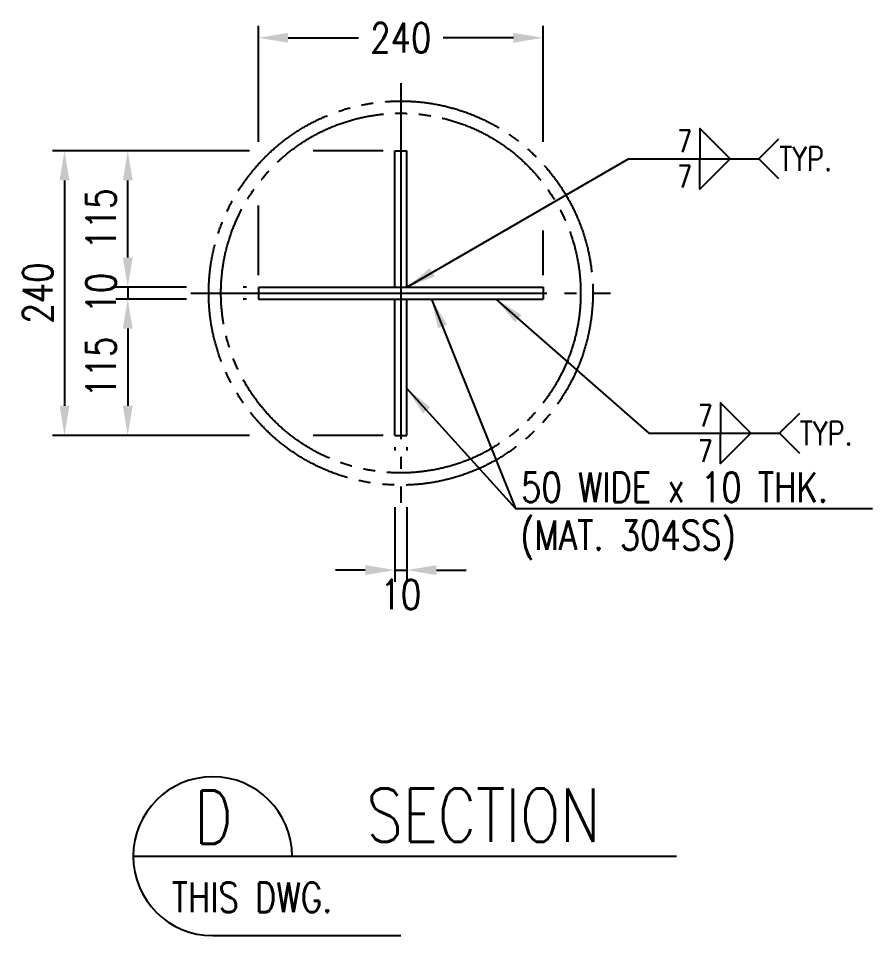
# Model space of a CAD drawing. Header units: millimetres. Extents: x 0 to 91981, y -132907 to 77676.
# Drawn here: x 36949 to 41272, y 16626 to 21268 of the extents above; entities that cross this region are included whole.
import ezdxf
from ezdxf.enums import TextEntityAlignment as Align

# ---------------------------------------------------------------- set-up
doc = ezdxf.new("R2010")
doc.units = ezdxf.units.MM
doc.header["$LTSCALE"] = 60
doc.linetypes.add('JNK-CENTER', pattern=[34, 30, -1.5, 1, -1.5])
doc.linetypes.add('JNK-PHANTOM', pattern=[15, 10, -1, 1, -1, 1, -1])
for name, color, linetype in [('CEN-R', 1, 'JNK-CENTER'), ('CON-C', 4, 'Continuous'), ('CON-G', 3, 'Continuous'), ('CON-W', 7, 'Continuous'), ('CON-Y', 2, 'Continuous'), ('Dim-W', 7, 'Continuous'), ('PHA-W', 7, 'JNK-PHANTOM'), ('TXT-Y', 2, 'Continuous')]:
    doc.layers.add(name, color=color, linetype=linetype)
doc.styles.add('SIMPLEX', font='simplex.shx', dxfattribs={"width": 0.8})
doc.dimstyles.new('DIM60', dxfattribs={"dimscale": 60, "dimtxt": 2.5, "dimasz": 2.5, "dimexe": 1, "dimexo": 1, "dimgap": 1, "dimtad": 1, "dimdsep": 46, "dimtxsty": 'SIMPLEX', "dimcen": 0, "dimclrd": 256, "dimclre": 256, "dimclrt": 2, "dimadec": 1, "dimazin": 2, "dimtfac": 1, "dimtix": 1, "dimtmove": 2, "dimatfit": 2, "dimfxl": 1, "dimarcsym": 1})
doc.dimstyles.new('DIM60x6', dxfattribs={"dimscale": 60, "dimtxt": 2.5, "dimasz": 2.5, "dimexe": 1, "dimexo": 1, "dimgap": 1, "dimtad": 1, "dimdec": 1, "dimlfac": 0.166667, "dimdsep": 46, "dimtxsty": 'SIMPLEX', "dimcen": 0, "dimclrd": 256, "dimclre": 256, "dimclrt": 2, "dimadec": 1, "dimazin": 2, "dimtfac": 1, "dimtdec": 1, "dimtix": 1, "dimtmove": 2, "dimatfit": 2, "dimfxl": 1, "dimarcsym": 1})

# ---------------------------------------------------------------- blocks, each defined once
blk = doc.blocks.new('SECTITLE')
at = {"layer": 'CON-G'}
for p, q in [((-1.7, 0), (44.1, 0)), ((5, -6.7), (20.86, -6.7))]:
    blk.add_line(p, q, dxfattribs=at)
blk.add_arc((5, 0), 6.7, 0, 270, dxfattribs=at)
at = {"layer": 'CON-C', "style": 'SIMPLEX', "width": 0.8}
for tag, p in [('A', (5.06, 1.04)), ('ELEVATION', (27.83, 1.22))]:
    blk.add_attdef(tag, text='', height=4.5, dxfattribs=at).set_placement(p, align=Align.CENTER)
at = {"layer": 'CON-Y', "style": 'SIMPLEX', "width": 0.8}
blk.add_attdef('SCALE', text='', height=2.5, dxfattribs=at).set_placement((44.9, -3.72), align=Align.RIGHT)
blk.add_attdef('H0000-0000', (1.54, -4.72), '', height=2.5, dxfattribs=at)
blk = doc.blocks.new('*D62')
at = {"layer": 'DEFPOINTS', "color": 0, "transparency": 16777216}
for p in [(38164.4, 19907.6), (37502.9, 19847.6), (38164.4, 19847.6)]:
    blk.add_point(p, dxfattribs=at)
at = {"layer": 'Dim-W', "linetype": 'ByBlock', "lineweight": -2, "transparency": 16777216}
for p, q in [((37502.9, 20057.6), (37502.9, 20207.6)), ((37800.7, 19907.6), (37442.9, 19907.6)), ((37502.9, 19907.6), (37502.9, 19847.6)), ((38104.4, 19907.6), (38087.6, 19907.6)), ((37800.7, 19847.6), (37442.9, 19847.6)), ((38104.4, 19847.6), (38087.6, 19847.6)), ((37502.9, 19697.6), (37502.9, 19547.6))]:
    blk.add_line(p, q, dxfattribs=at)
at = {"layer": 'Dim-W', "transparency": 16777216}
for points in [[(37477.9, 20057.6), (37527.9, 20057.6), (37502.9, 19907.6)], [(37477.9, 19697.6), (37527.9, 19697.6), (37502.9, 19847.6)]]:
    blk.add_solid(points, dxfattribs=at)
at = {"layer": 'Dim-W', "color": 2, "transparency": 16777216, "insert": (37367.9, 19877.6), "char_height": 150, "attachment_point": 5, "rotation": 90, "style": 'SIMPLEX'}
blk.add_mtext('10', dxfattribs=at)
blk = doc.blocks.new('*D63')
at = {"layer": 'DEFPOINTS', "color": 0, "transparency": 16777216}
for p in [(37502.9, 20597.6), (38854.4, 20597.6), (38164.4, 19907.6)]:
    blk.add_point(p, dxfattribs=at)
at = {"layer": 'Dim-W', "linetype": 'ByBlock', "lineweight": -2, "transparency": 16777216}
for p, q in [((38119.4, 20597.6), (37442.9, 20597.6)), ((38794.4, 20597.6), (38440.7, 20597.6)), ((37502.9, 20057.6), (37502.9, 20447.6)), ((37800.7, 19907.6), (37615.4, 19907.6)), ((38104.4, 19907.6), (38087.6, 19907.6))]:
    blk.add_line(p, q, dxfattribs=at)
at = {"layer": 'Dim-W', "transparency": 16777216}
for points in [[(37477.9, 20447.6), (37527.9, 20447.6), (37502.9, 20597.6)], [(37477.9, 20057.6), (37527.9, 20057.6), (37502.9, 19907.6)]]:
    blk.add_solid(points, dxfattribs=at)
at = {"layer": 'Dim-W', "color": 2, "transparency": 16777216, "insert": (37367.9, 20252.6), "char_height": 150, "attachment_point": 5, "rotation": 90, "style": 'SIMPLEX'}
blk.add_mtext('115', dxfattribs=at)
blk = doc.blocks.new('*D64')
at = {"layer": 'DEFPOINTS', "color": 0, "transparency": 16777216}
for p in [(38164.4, 19847.6), (37502.9, 19157.6), (38854.4, 19157.6)]:
    blk.add_point(p, dxfattribs=at)
at = {"layer": 'Dim-W', "linetype": 'ByBlock', "lineweight": -2, "transparency": 16777216}
for p, q in [((37800.7, 19847.6), (37615.4, 19847.6)), ((38104.4, 19847.6), (38087.6, 19847.6)), ((37502.9, 19697.6), (37502.9, 19307.6)), ((38119.4, 19157.6), (37442.9, 19157.6)), ((38794.4, 19157.6), (38440.7, 19157.6))]:
    blk.add_line(p, q, dxfattribs=at)
at = {"layer": 'Dim-W', "transparency": 16777216}
for points in [[(37477.9, 19697.6), (37527.9, 19697.6), (37502.9, 19847.6)], [(37477.9, 19307.6), (37527.9, 19307.6), (37502.9, 19157.6)]]:
    blk.add_solid(points, dxfattribs=at)
at = {"layer": 'Dim-W', "color": 2, "transparency": 16777216, "insert": (37367.9, 19502.6), "char_height": 150, "attachment_point": 5, "rotation": 90, "style": 'SIMPLEX'}
blk.add_mtext('115', dxfattribs=at)
blk = doc.blocks.new('*D65')
at = {"layer": 'DEFPOINTS', "color": 0, "transparency": 16777216}
for p in [(38854.4, 20597.6), (37182.9, 19157.6), (38854.4, 19157.6)]:
    blk.add_point(p, dxfattribs=at)
at = {"layer": 'Dim-W', "linetype": 'ByBlock', "lineweight": -2, "transparency": 16777216}
for p, q in [((38119.4, 20597.6), (37122.9, 20597.6)), ((38794.4, 20597.6), (38440.7, 20597.6)), ((37182.9, 20447.6), (37182.9, 19307.6)), ((38119.4, 19157.6), (37122.9, 19157.6)), ((38794.4, 19157.6), (38440.7, 19157.6))]:
    blk.add_line(p, q, dxfattribs=at)
at = {"layer": 'Dim-W', "transparency": 16777216}
for points in [[(37157.9, 20447.6), (37207.9, 20447.6), (37182.9, 20597.6)], [(37157.9, 19307.6), (37207.9, 19307.6), (37182.9, 19157.6)]]:
    blk.add_solid(points, dxfattribs=at)
at = {"layer": 'Dim-W', "color": 2, "transparency": 16777216, "insert": (37047.9, 19877.6), "char_height": 150, "attachment_point": 5, "rotation": 90, "style": 'SIMPLEX'}
blk.add_mtext('240', dxfattribs=at)
blk = doc.blocks.new('*D66')
at = {"layer": 'DEFPOINTS', "color": 0, "transparency": 16777216}
for p in [(39604.4, 21169.3), (38164.4, 19907.6), (39604.4, 19907.6)]:
    blk.add_point(p, dxfattribs=at)
at = {"layer": 'Dim-W', "linetype": 'ByBlock', "lineweight": -2, "transparency": 16777216}
for p, q in [((38164.4, 20642.6), (38164.4, 21229.3)), ((39604.4, 20642.6), (39604.4, 21229.3)), ((38314.4, 21169.3), (38670.1, 21169.3)), ((39454.4, 21169.3), (39098.7, 21169.3)), ((38164.4, 19967.6), (38164.4, 20321.3)), ((39604.4, 19967.6), (39604.4, 20194.5))]:
    blk.add_line(p, q, dxfattribs=at)
at = {"layer": 'Dim-W', "transparency": 16777216}
for points in [[(38314.4, 21194.3), (38314.4, 21144.3), (38164.4, 21169.3)], [(39454.4, 21194.3), (39454.4, 21144.3), (39604.4, 21169.3)]]:
    blk.add_solid(points, dxfattribs=at)
at = {"layer": 'Dim-W', "color": 2, "transparency": 16777216, "insert": (38884.4, 21169.3), "char_height": 150, "attachment_point": 5, "style": 'SIMPLEX'}
blk.add_mtext('240', dxfattribs=at)
blk = doc.blocks.new('weld-sy2')
blk.add_lwpolyline([(2.56, 0), (0, -2.56), (0, 0)])
at = {"style": 'SIMPLEX', "width": 0.8}
blk.add_attdef('4', text='', height=2.2, dxfattribs=at).set_placement((-0.6504, -2.992), align=Align.RIGHT)
blk = doc.blocks.new('tail-r')
blk.add_lwpolyline([(1.68, -1.68), (0, 0), (1.68, 1.68)])
at = {"style": 'SIMPLEX', "width": 0.8}
blk.add_attdef('TYP.', text='', height=2, dxfattribs=at).set_placement((1.72, 0), align=Align.MIDDLE_LEFT)
blk = doc.blocks.new('*D67')
at = {"layer": 'DEFPOINTS', "color": 0, "transparency": 16777216}
for p in [(38854.4, 19157.6), (38914.4, 19157.6), (38914.4, 18475.9)]:
    blk.add_point(p, dxfattribs=at)
at = {"layer": 'Dim-W', "linetype": 'ByBlock', "lineweight": -2, "transparency": 16777216}
for p, q in [((38854.4, 19097.6), (38854.4, 19080.7)), ((38914.4, 19097.6), (38914.4, 19080.7)), ((38854.4, 18793.8), (38854.4, 18415.9)), ((38914.4, 18793.8), (38914.4, 18415.9)), ((38704.4, 18475.9), (38554.4, 18475.9)), ((38854.4, 18475.9), (38914.4, 18475.9)), ((39064.4, 18475.9), (39214.4, 18475.9))]:
    blk.add_line(p, q, dxfattribs=at)
at = {"layer": 'Dim-W', "transparency": 16777216}
for points in [[(38704.4, 18500.9), (38704.4, 18450.9), (38854.4, 18475.9)], [(39064.4, 18500.9), (39064.4, 18450.9), (38914.4, 18475.9)]]:
    blk.add_solid(points, dxfattribs=at)
at = {"layer": 'Dim-W', "color": 2, "transparency": 16777216, "insert": (38884.4, 18352.4), "char_height": 150, "attachment_point": 5, "style": 'SIMPLEX'}
blk.add_mtext('10', dxfattribs=at)

msp = doc.modelspace()

# ---------------------------------------------------------------- linework, layer by layer
at = {"layer": 'CEN-R'}
for p, q in [((38884.40309, 20939.03162), (38884.40309, 18816.07162)), ((37822.92309, 19877.55162), (39945.88309, 19877.55162))]:
    msp.add_line(p, q, dxfattribs=at)
at = {"layer": 'CON-G'}
for p, q in [((38854.40309, 20597.55162), (38914.40309, 20597.55162)), ((38854.40309, 19907.55162), (38854.40309, 20597.55162)), ((38914.40309, 19907.55162), (38914.40309, 20597.55162)), ((38164.40309, 19907.55162), (39604.40309, 19907.55162)), ((38164.40309, 19907.55162), (38164.40309, 19847.55162)), ((39604.40309, 19907.55162), (39604.40309, 19847.55162)), ((38164.40309, 19847.55162), (39604.40309, 19847.55162)), ((38854.40309, 19157.55162), (38854.40309, 19847.55162)), ((38914.40309, 19157.55162), (38914.40309, 19847.55162)), ((38854.40309, 19157.55162), (38914.40309, 19157.55162))]:
    msp.add_line(p, q, dxfattribs=at)
at = {"layer": 'PHA-W'}
for radius in [971.69997, 909.83997]:
    msp.add_circle((38884.40309, 19877.55162), radius, dxfattribs=at)

# ---------------------------------------------------------------- block references
at = {"layer": 'CON-W'}
ref = msp.add_blockref('weld-sy2', (40397.75604, 20556.90158), dxfattribs=dict(at, xscale=-60, yscale=60, zscale=60, rotation=180))
ref.add_attrib('4', '7', dxfattribs={"layer": '0', "height": 110.4, "style": 'SIMPLEX', "width": 0.8}).set_placement((40358.73204, 20591.07758), align=Align.RIGHT)
ref = msp.add_blockref('tail-r', (40695.95093, 20556.90158), dxfattribs=dict(at, xscale=60, yscale=60, zscale=60))
ref.add_attrib('TYP.', 'TYP.', dxfattribs={"layer": 'CON-Y', "height": 120, "style": 'SIMPLEX', "width": 0.8}).set_placement((40799.15093, 20556.90158), align=Align.MIDDLE_LEFT)
ref = msp.add_blockref('weld-sy2', (40397.75604, 20556.90158), dxfattribs=dict(at, xscale=60, yscale=60, zscale=60))
ref.add_attrib('4', '7', dxfattribs={"layer": '0', "height": 110.4, "style": 'SIMPLEX', "width": 0.8}).set_placement((40358.73204, 20412.32558), align=Align.RIGHT)
ref = msp.add_blockref('weld-sy2', (40501.852, 19168.20166), dxfattribs=dict(at, xscale=-60, yscale=60, zscale=60, rotation=180))
ref.add_attrib('4', '7', dxfattribs={"layer": '0', "height": 110.4, "style": 'SIMPLEX', "width": 0.8}).set_placement((40462.828, 19202.37766), align=Align.RIGHT)
ref = msp.add_blockref('tail-r', (40800.04689, 19168.20166), dxfattribs=dict(at, xscale=-60, yscale=60, zscale=60, rotation=180))
ref.add_attrib('TYP.', 'TYP.', dxfattribs={"layer": 'CON-Y', "height": 120, "style": 'SIMPLEX', "width": 0.8}).set_placement((40903.24689, 19168.20166), align=Align.MIDDLE_LEFT)
ref = msp.add_blockref('weld-sy2', (40501.852, 19168.20166), dxfattribs=dict(at, xscale=60, yscale=60, zscale=60))
ref.add_attrib('4', '7', dxfattribs={"layer": '0', "height": 110.4, "style": 'SIMPLEX', "width": 0.8}).set_placement((40462.828, 19023.62566), align=Align.RIGHT)
at = {"layer": 'Dim-W', "xscale": 60, "yscale": 60, "zscale": 60}
msp.add_blockref('SECTITLE', (37632.80309, 17028.25705), dxfattribs=at).add_auto_attribs({'H0000-0000': 'THIS DWG.', 'A': 'D', 'ELEVATION': 'SECTION'})

# ---------------------------------------------------------------- texts
at = {"layer": 'TXT-Y', "style": 'SIMPLEX', "width": 0.8}
for s, p in [('50 WIDE x 10 THK. ', (39492.84973, 18820.26521)), ('(MAT. 304SS)', (39489.05545, 18577.61786))]:
    msp.add_text(s, height=150, dxfattribs=at).set_placement(p)

# ---------------------------------------------------------------- dimensions: what is measured, and where the dimension line sits
at = {"layer": 'Dim-W'}
dim = msp.add_linear_dim(base=(39604.40309, 21169.25159), p1=(38164.40309, 19907.55162), p2=(39604.40309, 19907.55162), dimstyle='DIM60x6', override={"dimtol": 0, "dimlim": 0, "dimtp": 0, "dimtm": 0, "dimtfac": 1, "dimtdec": 1, "dimtolj": 0, "dimtzin": 8}, dxfattribs=at)
dim.commit()
dim.dimension.update_dxf_attribs({"geometry": '*D66', "text_midpoint": (38884.40309, 21169.25159), "dimtype": 160})
for base, p1, p2, picture, middle in [((37182.92309, 19157.55162), (38854.40309, 20597.55162), (38854.40309, 19157.55162), '*D65', (37047.92309, 19877.55162)), ((37502.92309, 20597.55162), (38164.40309, 19907.55162), (38854.40309, 20597.55162), '*D63', (37367.92309, 20252.55162)), ((37502.92309, 19847.55162), (38164.40309, 19907.55162), (38164.40309, 19847.55162), '*D62', (37367.92309, 19877.55162)), ((37502.92309, 19157.55162), (38164.40309, 19847.55162), (38854.40309, 19157.55162), '*D64', (37367.92309, 19502.55162))]:
    dim = msp.add_linear_dim(base=base, p1=p1, p2=p2, angle=90, dimstyle='DIM60x6', dxfattribs=at)
    dim.commit()
    dim.dimension.update_dxf_attribs({"geometry": picture, "text_midpoint": middle})
dim = msp.add_linear_dim(base=(38914.40309, 18475.90838), p1=(38854.40309, 19157.55162), p2=(38914.40309, 19157.55162), dimstyle='DIM60x6', dxfattribs=at)
dim.commit()
dim.dimension.update_dxf_attribs({"geometry": '*D67', "text_midpoint": (38884.40309, 18352.44901), "dimtype": 160})

# ---------------------------------------------------------------- leaders
for points in [[(38914.40309, 19907.55162), (40035.94168, 20556.90158), (40695.95093, 20556.90158)], [(39039.8031, 19847.55162), (39465.12466, 18787.35837)], [(39365.55293, 19847.55162), (40140.03764, 19168.20166), (40800.04689, 19168.20166)], [(38914.40309, 19395.0516), (39465.12466, 18787.35837), (41271.58906, 18787.35837)]]:
    msp.add_leader(points, dimstyle='DIM60', override={"dimgap": 1, "dimtad": 0}, dxfattribs=at)

doc.saveas('drawing.dxf')
